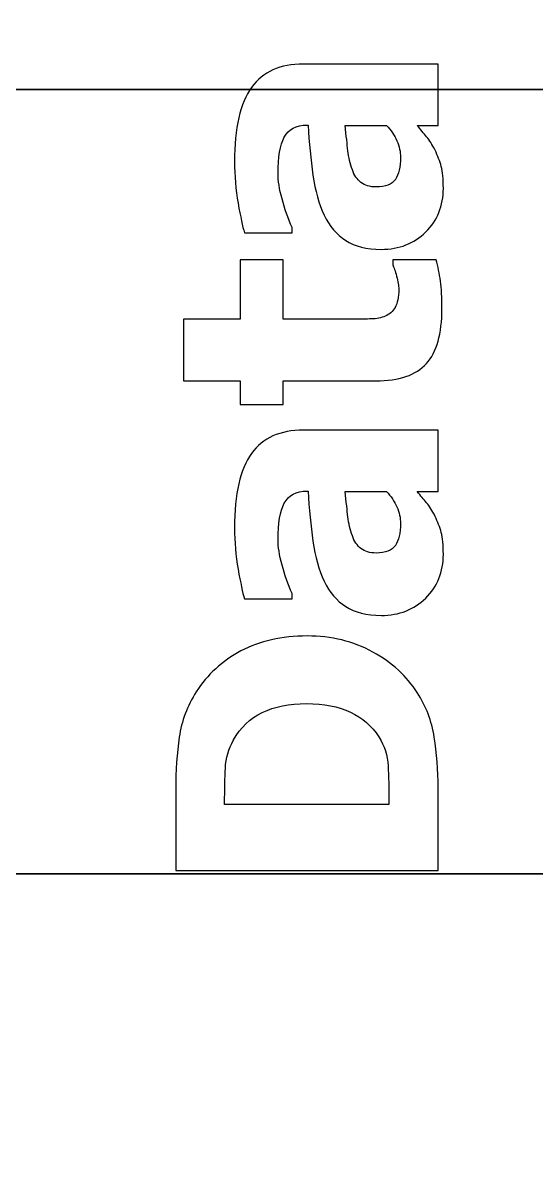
# Model space of a CAD drawing. Header units: centimetres. Extents: x -64.7 to 31.2, y -38.5 to 7.
# Drawn here: x -3.19 to -2.889, y 5.77 to 6.449 of the extents above; entities that cross this region are included whole.
import ezdxf

# ---------------------------------------------------------------- set-up
doc = ezdxf.new("R2010")
doc.units = ezdxf.units.CM
doc.header["$MEASUREMENT"] = 0
doc.layers.add('Layer 1', color=7, linetype='Continuous')

msp = doc.modelspace()

# ---------------------------------------------------------------- linework, layer by layer
at = {"layer": 'Layer 1', "color": 114, "lineweight": 35}
msp.add_open_spline([(-5.5, 6.95), (-5.5, 6.95), (2.5, 6.95), (2.5, 6.95), (2.5, 6.95), (2.5, 6.95), (2.5, 3.35), (2.5, 3.35), (2.5, 3.35), (2.5, 3.35), (-5.5, 3.35), (-5.5, 3.35), (-5.5, 3.35), (-5.5, 3.35), (-5.5, 6.95), (-5.5, 6.95)], degree=3, knots=[0, 0, 0, 0, 0.25, 0.25, 0.25, 0.25, 0.5, 0.5, 0.5, 0.5, 0.75, 0.75, 0.75, 0.75, 1, 1, 1, 1], dxfattribs=at)
at = {"layer": 'Layer 1', "color": 7}
for points, knots in [([(-2.95909, 6.38884), (-2.95701, 6.38637), (-2.95514, 6.38415), (-2.95348, 6.38218), (-2.95348, 6.38218), (-2.95186, 6.3802), (-2.9502, 6.37759), (-2.94854, 6.37427), (-2.94854, 6.37427), (-2.94696, 6.37103), (-2.94576, 6.36789), (-2.94491, 6.36482), (-2.94491, 6.36482), (-2.9441, 6.36175), (-2.94368, 6.35745), (-2.94368, 6.35194), (-2.94368, 6.35194), (-2.94368, 6.34168), (-2.94713, 6.33314), (-2.95401, 6.32637), (-2.95401, 6.32637), (-2.96089, 6.31956), (-2.96957, 6.31617), (-2.98005, 6.31617), (-2.98005, 6.31617), (-2.98866, 6.31617), (-2.99564, 6.3179), (-3.00093, 6.32136), (-3.00093, 6.32136), (-3.00622, 6.32478), (-3.01046, 6.32975), (-3.01353, 6.33621), (-3.01353, 6.33621), (-3.0167, 6.34277), (-3.01892, 6.3506), (-3.02016, 6.3597), (-3.02016, 6.3597), (-3.02139, 6.36881), (-3.02235, 6.37858), (-3.02305, 6.38906), (-3.02305, 6.38906), (-3.02305, 6.38906), (-3.02369, 6.38906), (-3.02369, 6.38906), (-3.02369, 6.38906), (-3.03007, 6.38906), (-3.03452, 6.38669), (-3.03695, 6.38196), (-3.03695, 6.38196), (-3.03939, 6.37724), (-3.04062, 6.37015), (-3.04062, 6.36073), (-3.04062, 6.36073), (-3.04062, 6.35646), (-3.03984, 6.35145), (-3.03829, 6.34573), (-3.03829, 6.34573), (-3.03674, 6.34002), (-3.03476, 6.33441), (-3.03237, 6.32898), (-3.03237, 6.32898), (-3.03237, 6.32898), (-3.03237, 6.32587), (-3.03237, 6.32587), (-3.03237, 6.32587), (-3.03237, 6.32587), (-3.06038, 6.32587), (-3.06038, 6.32587), (-3.06038, 6.32587), (-3.0614, 6.32947), (-3.06263, 6.33526), (-3.06405, 6.34323), (-3.06405, 6.34323), (-3.06546, 6.35124), (-3.06616, 6.35932), (-3.06616, 6.36743), (-3.06616, 6.36743), (-3.06616, 6.38743), (-3.06285, 6.402), (-3.05618, 6.41114), (-3.05618, 6.41114), (-3.04955, 6.42028), (-3.03939, 6.42483), (-3.02573, 6.42483), (-3.02573, 6.42483), (-3.02573, 6.42483), (-2.94678, 6.42483), (-2.94678, 6.42483), (-2.94678, 6.42483), (-2.94678, 6.42483), (-2.94678, 6.38884), (-2.94678, 6.38884), (-2.94678, 6.38884), (-2.94678, 6.38884), (-2.95909, 6.38884), (-2.95909, 6.38884)], [0, 0, 0, 0, 0.041667, 0.041667, 0.041667, 0.041667, 0.083333, 0.083333, 0.083333, 0.083333, 0.125, 0.125, 0.125, 0.125, 0.166667, 0.166667, 0.166667, 0.166667, 0.208333, 0.208333, 0.208333, 0.208333, 0.25, 0.25, 0.25, 0.25, 0.291667, 0.291667, 0.291667, 0.291667, 0.333333, 0.333333, 0.333333, 0.333333, 0.375, 0.375, 0.375, 0.375, 0.416667, 0.416667, 0.416667, 0.416667, 0.458333, 0.458333, 0.458333, 0.458333, 0.5, 0.5, 0.5, 0.5, 0.541667, 0.541667, 0.541667, 0.541667, 0.583333, 0.583333, 0.583333, 0.583333, 0.625, 0.625, 0.625, 0.625, 0.666667, 0.666667, 0.666667, 0.666667, 0.708333, 0.708333, 0.708333, 0.708333, 0.75, 0.75, 0.75, 0.75, 0.791667, 0.791667, 0.791667, 0.791667, 0.833333, 0.833333, 0.833333, 0.833333, 0.875, 0.875, 0.875, 0.875, 0.916667, 0.916667, 0.916667, 0.916667, 0.958333, 0.958333, 0.958333, 0.958333, 1, 1, 1, 1]), ([(-2.97705, 6.38884), (-2.97705, 6.38884), (-3.00125, 6.38884), (-3.00125, 6.38884), (-3.00125, 6.38884), (-3.00061, 6.38271), (-3.00009, 6.37773), (-2.99966, 6.37396), (-2.99966, 6.37396), (-2.9992, 6.37015), (-2.99832, 6.36644), (-2.99702, 6.36277), (-2.99702, 6.36277), (-2.99592, 6.3596), (-2.99423, 6.35716), (-2.99201, 6.3554), (-2.99201, 6.3554), (-2.98975, 6.35364), (-2.98679, 6.35275), (-2.98305, 6.35275), (-2.98305, 6.35275), (-2.97761, 6.35275), (-2.97387, 6.35424), (-2.97183, 6.35716), (-2.97183, 6.35716), (-2.96982, 6.36009), (-2.96879, 6.3644), (-2.96879, 6.37011), (-2.96879, 6.37011), (-2.96879, 6.37329), (-2.96953, 6.37653), (-2.97098, 6.37985), (-2.97098, 6.37985), (-2.97243, 6.38316), (-2.97444, 6.38616), (-2.97705, 6.38884)], [0, 0, 0, 0, 0.111111, 0.111111, 0.111111, 0.111111, 0.222222, 0.222222, 0.222222, 0.222222, 0.333333, 0.333333, 0.333333, 0.333333, 0.444444, 0.444444, 0.444444, 0.444444, 0.555556, 0.555556, 0.555556, 0.555556, 0.666667, 0.666667, 0.666667, 0.666667, 0.777778, 0.777778, 0.777778, 0.777778, 0.888889, 0.888889, 0.888889, 0.888889, 1, 1, 1, 1]), ([(-2.94452, 6.28135), (-2.94452, 6.2666), (-2.94756, 6.25588), (-2.95362, 6.24918), (-2.95362, 6.24918), (-2.95969, 6.24244), (-2.96961, 6.23909), (-2.98336, 6.23909), (-2.98336, 6.23909), (-2.98336, 6.23909), (-3.03762, 6.23909), (-3.03762, 6.23909), (-3.03762, 6.23909), (-3.03762, 6.23909), (-3.03762, 6.22522), (-3.03762, 6.22522), (-3.03762, 6.22522), (-3.03762, 6.22522), (-3.06285, 6.22522), (-3.06285, 6.22522), (-3.06285, 6.22522), (-3.06285, 6.22522), (-3.06285, 6.23909), (-3.06285, 6.23909), (-3.06285, 6.23909), (-3.06285, 6.23909), (-3.09601, 6.23909), (-3.09601, 6.23909), (-3.09601, 6.23909), (-3.09601, 6.23909), (-3.09601, 6.27525), (-3.09601, 6.27525), (-3.09601, 6.27525), (-3.09601, 6.27525), (-3.06285, 6.27525), (-3.06285, 6.27525), (-3.06285, 6.27525), (-3.06285, 6.27525), (-3.06285, 6.3101), (-3.06285, 6.3101), (-3.06285, 6.3101), (-3.06285, 6.3101), (-3.03762, 6.3101), (-3.03762, 6.3101), (-3.03762, 6.3101), (-3.03762, 6.3101), (-3.03762, 6.27525), (-3.03762, 6.27525), (-3.03762, 6.27525), (-3.03762, 6.27525), (-2.99652, 6.27525), (-2.99652, 6.27525), (-2.99652, 6.27525), (-2.99243, 6.27525), (-2.9889, 6.27528), (-2.98587, 6.27535), (-2.98587, 6.27535), (-2.98283, 6.27542), (-2.98012, 6.27599), (-2.97772, 6.27701), (-2.97772, 6.27701), (-2.97528, 6.27796), (-2.97338, 6.27969), (-2.97197, 6.28213), (-2.97197, 6.28213), (-2.97056, 6.28456), (-2.96985, 6.28812), (-2.96985, 6.29282), (-2.96985, 6.29282), (-2.96985, 6.29476), (-2.97028, 6.2973), (-2.97109, 6.30044), (-2.97109, 6.30044), (-2.97193, 6.30358), (-2.97267, 6.30576), (-2.97338, 6.307), (-2.97338, 6.307), (-2.97338, 6.307), (-2.97338, 6.3101), (-2.97338, 6.3101), (-2.97338, 6.3101), (-2.97338, 6.3101), (-2.94784, 6.3101), (-2.94784, 6.3101), (-2.94784, 6.3101), (-2.94682, 6.30619), (-2.946, 6.30199), (-2.9454, 6.29758), (-2.9454, 6.29758), (-2.9448, 6.29317), (-2.94452, 6.28777), (-2.94452, 6.28135)], [0, 0, 0, 0, 0.043478, 0.043478, 0.043478, 0.043478, 0.086957, 0.086957, 0.086957, 0.086957, 0.130435, 0.130435, 0.130435, 0.130435, 0.173913, 0.173913, 0.173913, 0.173913, 0.217391, 0.217391, 0.217391, 0.217391, 0.26087, 0.26087, 0.26087, 0.26087, 0.304348, 0.304348, 0.304348, 0.304348, 0.347826, 0.347826, 0.347826, 0.347826, 0.391304, 0.391304, 0.391304, 0.391304, 0.434783, 0.434783, 0.434783, 0.434783, 0.478261, 0.478261, 0.478261, 0.478261, 0.521739, 0.521739, 0.521739, 0.521739, 0.565217, 0.565217, 0.565217, 0.565217, 0.608696, 0.608696, 0.608696, 0.608696, 0.652174, 0.652174, 0.652174, 0.652174, 0.695652, 0.695652, 0.695652, 0.695652, 0.73913, 0.73913, 0.73913, 0.73913, 0.782609, 0.782609, 0.782609, 0.782609, 0.826087, 0.826087, 0.826087, 0.826087, 0.869565, 0.869565, 0.869565, 0.869565, 0.913043, 0.913043, 0.913043, 0.913043, 0.956522, 0.956522, 0.956522, 0.956522, 1, 1, 1, 1]), ([(-2.95909, 6.17417), (-2.95701, 6.1717), (-2.95514, 6.16948), (-2.95348, 6.16751), (-2.95348, 6.16751), (-2.95186, 6.16553), (-2.9502, 6.16292), (-2.94854, 6.1596), (-2.94854, 6.1596), (-2.94696, 6.15636), (-2.94576, 6.15322), (-2.94491, 6.15015), (-2.94491, 6.15015), (-2.9441, 6.14708), (-2.94368, 6.14278), (-2.94368, 6.13727), (-2.94368, 6.13727), (-2.94368, 6.12701), (-2.94713, 6.11847), (-2.95401, 6.1117), (-2.95401, 6.1117), (-2.96089, 6.10489), (-2.96957, 6.1015), (-2.98005, 6.1015), (-2.98005, 6.1015), (-2.98866, 6.1015), (-2.99564, 6.10323), (-3.00093, 6.10669), (-3.00093, 6.10669), (-3.00622, 6.11011), (-3.01046, 6.11508), (-3.01353, 6.12154), (-3.01353, 6.12154), (-3.0167, 6.1281), (-3.01892, 6.13593), (-3.02016, 6.14503), (-3.02016, 6.14503), (-3.02139, 6.15414), (-3.02235, 6.16391), (-3.02305, 6.17439), (-3.02305, 6.17439), (-3.02305, 6.17439), (-3.02369, 6.17439), (-3.02369, 6.17439), (-3.02369, 6.17439), (-3.03007, 6.17439), (-3.03452, 6.17202), (-3.03695, 6.16729), (-3.03695, 6.16729), (-3.03939, 6.16257), (-3.04062, 6.15548), (-3.04062, 6.14606), (-3.04062, 6.14606), (-3.04062, 6.14179), (-3.03984, 6.13678), (-3.03829, 6.13106), (-3.03829, 6.13106), (-3.03674, 6.12535), (-3.03476, 6.11974), (-3.03237, 6.11431), (-3.03237, 6.11431), (-3.03237, 6.11431), (-3.03237, 6.1112), (-3.03237, 6.1112), (-3.03237, 6.1112), (-3.03237, 6.1112), (-3.06038, 6.1112), (-3.06038, 6.1112), (-3.06038, 6.1112), (-3.0614, 6.1148), (-3.06263, 6.12059), (-3.06405, 6.12856), (-3.06405, 6.12856), (-3.06546, 6.13657), (-3.06616, 6.14465), (-3.06616, 6.15276), (-3.06616, 6.15276), (-3.06616, 6.17276), (-3.06285, 6.18733), (-3.05618, 6.19647), (-3.05618, 6.19647), (-3.04955, 6.20561), (-3.03939, 6.21016), (-3.02573, 6.21016), (-3.02573, 6.21016), (-3.02573, 6.21016), (-2.94678, 6.21016), (-2.94678, 6.21016), (-2.94678, 6.21016), (-2.94678, 6.21016), (-2.94678, 6.17417), (-2.94678, 6.17417), (-2.94678, 6.17417), (-2.94678, 6.17417), (-2.95909, 6.17417), (-2.95909, 6.17417)], [0, 0, 0, 0, 0.041667, 0.041667, 0.041667, 0.041667, 0.083333, 0.083333, 0.083333, 0.083333, 0.125, 0.125, 0.125, 0.125, 0.166667, 0.166667, 0.166667, 0.166667, 0.208333, 0.208333, 0.208333, 0.208333, 0.25, 0.25, 0.25, 0.25, 0.291667, 0.291667, 0.291667, 0.291667, 0.333333, 0.333333, 0.333333, 0.333333, 0.375, 0.375, 0.375, 0.375, 0.416667, 0.416667, 0.416667, 0.416667, 0.458333, 0.458333, 0.458333, 0.458333, 0.5, 0.5, 0.5, 0.5, 0.541667, 0.541667, 0.541667, 0.541667, 0.583333, 0.583333, 0.583333, 0.583333, 0.625, 0.625, 0.625, 0.625, 0.666667, 0.666667, 0.666667, 0.666667, 0.708333, 0.708333, 0.708333, 0.708333, 0.75, 0.75, 0.75, 0.75, 0.791667, 0.791667, 0.791667, 0.791667, 0.833333, 0.833333, 0.833333, 0.833333, 0.875, 0.875, 0.875, 0.875, 0.916667, 0.916667, 0.916667, 0.916667, 0.958333, 0.958333, 0.958333, 0.958333, 1, 1, 1, 1]), ([(-2.97705, 6.17417), (-2.97705, 6.17417), (-3.00125, 6.17417), (-3.00125, 6.17417), (-3.00125, 6.17417), (-3.00061, 6.16804), (-3.00009, 6.16306), (-2.99966, 6.15929), (-2.99966, 6.15929), (-2.9992, 6.15548), (-2.99832, 6.15177), (-2.99702, 6.1481), (-2.99702, 6.1481), (-2.99592, 6.14493), (-2.99423, 6.14249), (-2.99201, 6.14073), (-2.99201, 6.14073), (-2.98975, 6.13897), (-2.98679, 6.13808), (-2.98305, 6.13808), (-2.98305, 6.13808), (-2.97761, 6.13808), (-2.97387, 6.13957), (-2.97183, 6.14249), (-2.97183, 6.14249), (-2.96982, 6.14542), (-2.96879, 6.14973), (-2.96879, 6.15544), (-2.96879, 6.15544), (-2.96879, 6.15862), (-2.96953, 6.16186), (-2.97098, 6.16518), (-2.97098, 6.16518), (-2.97243, 6.16849), (-2.97444, 6.17149), (-2.97705, 6.17417)], [0, 0, 0, 0, 0.111111, 0.111111, 0.111111, 0.111111, 0.222222, 0.222222, 0.222222, 0.222222, 0.333333, 0.333333, 0.333333, 0.333333, 0.444444, 0.444444, 0.444444, 0.444444, 0.555556, 0.555556, 0.555556, 0.555556, 0.666667, 0.666667, 0.666667, 0.666667, 0.777778, 0.777778, 0.777778, 0.777778, 0.888889, 0.888889, 0.888889, 0.888889, 1, 1, 1, 1]), ([(-3.02358, 6.08944), (-3.00922, 6.08944), (-2.99642, 6.0863), (-2.98506, 6.08002), (-2.98506, 6.08002), (-2.97373, 6.07378), (-2.96505, 6.06584), (-2.95899, 6.05624), (-2.95899, 6.05624), (-2.9538, 6.04827), (-2.95048, 6.03956), (-2.949, 6.03017), (-2.949, 6.03017), (-2.94752, 6.02075), (-2.94678, 6.01073), (-2.94678, 6.00012), (-2.94678, 6.00012), (-2.94678, 6.00012), (-2.94678, 5.95196), (-2.94678, 5.95196), (-2.94678, 5.95196), (-2.94678, 5.95196), (-3.10066, 5.95196), (-3.10066, 5.95196), (-3.10066, 5.95196), (-3.10066, 5.95196), (-3.10066, 5.99973), (-3.10066, 5.99973), (-3.10066, 5.99973), (-3.10066, 6.01052), (-3.09996, 6.02068), (-3.09858, 6.0301), (-3.09858, 6.0301), (-3.09721, 6.03956), (-3.09389, 6.04841), (-3.08856, 6.05667), (-3.08856, 6.05667), (-3.08211, 6.06679), (-3.07336, 6.0748), (-3.06239, 6.08066), (-3.06239, 6.08066), (-3.05138, 6.08651), (-3.03843, 6.08944), (-3.02358, 6.08944)], [0, 0, 0, 0, 0.090909, 0.090909, 0.090909, 0.090909, 0.181818, 0.181818, 0.181818, 0.181818, 0.272727, 0.272727, 0.272727, 0.272727, 0.363636, 0.363636, 0.363636, 0.363636, 0.454545, 0.454545, 0.454545, 0.454545, 0.545455, 0.545455, 0.545455, 0.545455, 0.636364, 0.636364, 0.636364, 0.636364, 0.727273, 0.727273, 0.727273, 0.727273, 0.818182, 0.818182, 0.818182, 0.818182, 0.909091, 0.909091, 0.909091, 0.909091, 1, 1, 1, 1]), ([(-3.02386, 6.04975), (-3.03402, 6.04975), (-3.04267, 6.04802), (-3.04986, 6.04453), (-3.04986, 6.04453), (-3.0571, 6.04104), (-3.0627, 6.03571), (-3.06676, 6.02844), (-3.06676, 6.02844), (-3.06969, 6.02322), (-3.07124, 6.01772), (-3.07152, 6.01197), (-3.07152, 6.01197), (-3.07181, 6.00622), (-3.07195, 5.99934), (-3.07195, 5.99137), (-3.07195, 5.99137), (-3.07195, 5.99137), (-3.07195, 5.99063), (-3.07195, 5.99063), (-3.07195, 5.99063), (-3.07195, 5.99063), (-2.9756, 5.99063), (-2.9756, 5.99063), (-2.9756, 5.99063), (-2.9756, 5.99063), (-2.9756, 5.99137), (-2.9756, 5.99137), (-2.9756, 5.99137), (-2.9756, 6.00004), (-2.97574, 6.00735), (-2.97606, 6.01331), (-2.97606, 6.01331), (-2.97638, 6.01927), (-2.97821, 6.02495), (-2.9816, 6.03031), (-2.9816, 6.03031), (-2.98559, 6.03666), (-2.99112, 6.0415), (-2.99815, 6.04478), (-2.99815, 6.04478), (-3.00517, 6.04809), (-3.01374, 6.04975), (-3.02386, 6.04975)], [0, 0, 0, 0, 0.090909, 0.090909, 0.090909, 0.090909, 0.181818, 0.181818, 0.181818, 0.181818, 0.272727, 0.272727, 0.272727, 0.272727, 0.363636, 0.363636, 0.363636, 0.363636, 0.454545, 0.454545, 0.454545, 0.454545, 0.545455, 0.545455, 0.545455, 0.545455, 0.636364, 0.636364, 0.636364, 0.636364, 0.727273, 0.727273, 0.727273, 0.727273, 0.818182, 0.818182, 0.818182, 0.818182, 0.909091, 0.909091, 0.909091, 0.909091, 1, 1, 1, 1])]:
    msp.add_open_spline(points, degree=3, knots=knots, dxfattribs=at)
at = {"layer": 'Layer 1', "color": 250, "lineweight": 18}
for points, knots in [([(-2.95909, 6.38884), (-2.95701, 6.38637), (-2.95514, 6.38415), (-2.95348, 6.38218), (-2.95348, 6.38218), (-2.95186, 6.3802), (-2.9502, 6.37759), (-2.94854, 6.37427), (-2.94854, 6.37427), (-2.94696, 6.37103), (-2.94576, 6.36789), (-2.94491, 6.36482), (-2.94491, 6.36482), (-2.9441, 6.36175), (-2.94368, 6.35745), (-2.94368, 6.35194), (-2.94368, 6.35194), (-2.94368, 6.34168), (-2.94713, 6.33314), (-2.95401, 6.32637), (-2.95401, 6.32637), (-2.96089, 6.31956), (-2.96957, 6.31617), (-2.98005, 6.31617), (-2.98005, 6.31617), (-2.98866, 6.31617), (-2.99564, 6.3179), (-3.00093, 6.32136), (-3.00093, 6.32136), (-3.00622, 6.32478), (-3.01046, 6.32975), (-3.01353, 6.33621), (-3.01353, 6.33621), (-3.0167, 6.34277), (-3.01892, 6.3506), (-3.02016, 6.3597), (-3.02016, 6.3597), (-3.02139, 6.36881), (-3.02235, 6.37858), (-3.02305, 6.38906), (-3.02305, 6.38906), (-3.02305, 6.38906), (-3.02369, 6.38906), (-3.02369, 6.38906), (-3.02369, 6.38906), (-3.03007, 6.38906), (-3.03452, 6.38669), (-3.03695, 6.38196), (-3.03695, 6.38196), (-3.03939, 6.37724), (-3.04062, 6.37015), (-3.04062, 6.36073), (-3.04062, 6.36073), (-3.04062, 6.35646), (-3.03984, 6.35145), (-3.03829, 6.34573), (-3.03829, 6.34573), (-3.03674, 6.34002), (-3.03476, 6.33441), (-3.03237, 6.32898), (-3.03237, 6.32898), (-3.03237, 6.32898), (-3.03237, 6.32587), (-3.03237, 6.32587), (-3.03237, 6.32587), (-3.03237, 6.32587), (-3.06038, 6.32587), (-3.06038, 6.32587), (-3.06038, 6.32587), (-3.0614, 6.32947), (-3.06263, 6.33526), (-3.06405, 6.34323), (-3.06405, 6.34323), (-3.06546, 6.35124), (-3.06616, 6.35932), (-3.06616, 6.36743), (-3.06616, 6.36743), (-3.06616, 6.38743), (-3.06285, 6.402), (-3.05618, 6.41114), (-3.05618, 6.41114), (-3.04955, 6.42028), (-3.03939, 6.42483), (-3.02573, 6.42483), (-3.02573, 6.42483), (-3.02573, 6.42483), (-2.94678, 6.42483), (-2.94678, 6.42483), (-2.94678, 6.42483), (-2.94678, 6.42483), (-2.94678, 6.38884), (-2.94678, 6.38884), (-2.94678, 6.38884), (-2.94678, 6.38884), (-2.95909, 6.38884), (-2.95909, 6.38884)], [0, 0, 0, 0, 0.041667, 0.041667, 0.041667, 0.041667, 0.083333, 0.083333, 0.083333, 0.083333, 0.125, 0.125, 0.125, 0.125, 0.166667, 0.166667, 0.166667, 0.166667, 0.208333, 0.208333, 0.208333, 0.208333, 0.25, 0.25, 0.25, 0.25, 0.291667, 0.291667, 0.291667, 0.291667, 0.333333, 0.333333, 0.333333, 0.333333, 0.375, 0.375, 0.375, 0.375, 0.416667, 0.416667, 0.416667, 0.416667, 0.458333, 0.458333, 0.458333, 0.458333, 0.5, 0.5, 0.5, 0.5, 0.541667, 0.541667, 0.541667, 0.541667, 0.583333, 0.583333, 0.583333, 0.583333, 0.625, 0.625, 0.625, 0.625, 0.666667, 0.666667, 0.666667, 0.666667, 0.708333, 0.708333, 0.708333, 0.708333, 0.75, 0.75, 0.75, 0.75, 0.791667, 0.791667, 0.791667, 0.791667, 0.833333, 0.833333, 0.833333, 0.833333, 0.875, 0.875, 0.875, 0.875, 0.916667, 0.916667, 0.916667, 0.916667, 0.958333, 0.958333, 0.958333, 0.958333, 1, 1, 1, 1]), ([(-2.97705, 6.38884), (-2.97705, 6.38884), (-3.00125, 6.38884), (-3.00125, 6.38884), (-3.00125, 6.38884), (-3.00061, 6.38271), (-3.00009, 6.37773), (-2.99966, 6.37396), (-2.99966, 6.37396), (-2.9992, 6.37015), (-2.99832, 6.36644), (-2.99702, 6.36277), (-2.99702, 6.36277), (-2.99592, 6.3596), (-2.99423, 6.35716), (-2.99201, 6.3554), (-2.99201, 6.3554), (-2.98975, 6.35364), (-2.98679, 6.35275), (-2.98305, 6.35275), (-2.98305, 6.35275), (-2.97761, 6.35275), (-2.97387, 6.35424), (-2.97183, 6.35716), (-2.97183, 6.35716), (-2.96982, 6.36009), (-2.96879, 6.3644), (-2.96879, 6.37011), (-2.96879, 6.37011), (-2.96879, 6.37329), (-2.96953, 6.37653), (-2.97098, 6.37985), (-2.97098, 6.37985), (-2.97243, 6.38316), (-2.97444, 6.38616), (-2.97705, 6.38884)], [0, 0, 0, 0, 0.111111, 0.111111, 0.111111, 0.111111, 0.222222, 0.222222, 0.222222, 0.222222, 0.333333, 0.333333, 0.333333, 0.333333, 0.444444, 0.444444, 0.444444, 0.444444, 0.555556, 0.555556, 0.555556, 0.555556, 0.666667, 0.666667, 0.666667, 0.666667, 0.777778, 0.777778, 0.777778, 0.777778, 0.888889, 0.888889, 0.888889, 0.888889, 1, 1, 1, 1]), ([(-2.94452, 6.28135), (-2.94452, 6.2666), (-2.94756, 6.25588), (-2.95362, 6.24918), (-2.95362, 6.24918), (-2.95969, 6.24244), (-2.96961, 6.23909), (-2.98336, 6.23909), (-2.98336, 6.23909), (-2.98336, 6.23909), (-3.03762, 6.23909), (-3.03762, 6.23909), (-3.03762, 6.23909), (-3.03762, 6.23909), (-3.03762, 6.22522), (-3.03762, 6.22522), (-3.03762, 6.22522), (-3.03762, 6.22522), (-3.06285, 6.22522), (-3.06285, 6.22522), (-3.06285, 6.22522), (-3.06285, 6.22522), (-3.06285, 6.23909), (-3.06285, 6.23909), (-3.06285, 6.23909), (-3.06285, 6.23909), (-3.09601, 6.23909), (-3.09601, 6.23909), (-3.09601, 6.23909), (-3.09601, 6.23909), (-3.09601, 6.27525), (-3.09601, 6.27525), (-3.09601, 6.27525), (-3.09601, 6.27525), (-3.06285, 6.27525), (-3.06285, 6.27525), (-3.06285, 6.27525), (-3.06285, 6.27525), (-3.06285, 6.3101), (-3.06285, 6.3101), (-3.06285, 6.3101), (-3.06285, 6.3101), (-3.03762, 6.3101), (-3.03762, 6.3101), (-3.03762, 6.3101), (-3.03762, 6.3101), (-3.03762, 6.27525), (-3.03762, 6.27525), (-3.03762, 6.27525), (-3.03762, 6.27525), (-2.99652, 6.27525), (-2.99652, 6.27525), (-2.99652, 6.27525), (-2.99243, 6.27525), (-2.9889, 6.27528), (-2.98587, 6.27535), (-2.98587, 6.27535), (-2.98283, 6.27542), (-2.98012, 6.27599), (-2.97772, 6.27701), (-2.97772, 6.27701), (-2.97528, 6.27796), (-2.97338, 6.27969), (-2.97197, 6.28213), (-2.97197, 6.28213), (-2.97056, 6.28456), (-2.96985, 6.28812), (-2.96985, 6.29282), (-2.96985, 6.29282), (-2.96985, 6.29476), (-2.97028, 6.2973), (-2.97109, 6.30044), (-2.97109, 6.30044), (-2.97193, 6.30358), (-2.97267, 6.30576), (-2.97338, 6.307), (-2.97338, 6.307), (-2.97338, 6.307), (-2.97338, 6.3101), (-2.97338, 6.3101), (-2.97338, 6.3101), (-2.97338, 6.3101), (-2.94784, 6.3101), (-2.94784, 6.3101), (-2.94784, 6.3101), (-2.94682, 6.30619), (-2.946, 6.30199), (-2.9454, 6.29758), (-2.9454, 6.29758), (-2.9448, 6.29317), (-2.94452, 6.28777), (-2.94452, 6.28135)], [0, 0, 0, 0, 0.043478, 0.043478, 0.043478, 0.043478, 0.086957, 0.086957, 0.086957, 0.086957, 0.130435, 0.130435, 0.130435, 0.130435, 0.173913, 0.173913, 0.173913, 0.173913, 0.217391, 0.217391, 0.217391, 0.217391, 0.26087, 0.26087, 0.26087, 0.26087, 0.304348, 0.304348, 0.304348, 0.304348, 0.347826, 0.347826, 0.347826, 0.347826, 0.391304, 0.391304, 0.391304, 0.391304, 0.434783, 0.434783, 0.434783, 0.434783, 0.478261, 0.478261, 0.478261, 0.478261, 0.521739, 0.521739, 0.521739, 0.521739, 0.565217, 0.565217, 0.565217, 0.565217, 0.608696, 0.608696, 0.608696, 0.608696, 0.652174, 0.652174, 0.652174, 0.652174, 0.695652, 0.695652, 0.695652, 0.695652, 0.73913, 0.73913, 0.73913, 0.73913, 0.782609, 0.782609, 0.782609, 0.782609, 0.826087, 0.826087, 0.826087, 0.826087, 0.869565, 0.869565, 0.869565, 0.869565, 0.913043, 0.913043, 0.913043, 0.913043, 0.956522, 0.956522, 0.956522, 0.956522, 1, 1, 1, 1]), ([(-2.95909, 6.17417), (-2.95701, 6.1717), (-2.95514, 6.16948), (-2.95348, 6.16751), (-2.95348, 6.16751), (-2.95186, 6.16553), (-2.9502, 6.16292), (-2.94854, 6.1596), (-2.94854, 6.1596), (-2.94696, 6.15636), (-2.94576, 6.15322), (-2.94491, 6.15015), (-2.94491, 6.15015), (-2.9441, 6.14708), (-2.94368, 6.14278), (-2.94368, 6.13727), (-2.94368, 6.13727), (-2.94368, 6.12701), (-2.94713, 6.11847), (-2.95401, 6.1117), (-2.95401, 6.1117), (-2.96089, 6.10489), (-2.96957, 6.1015), (-2.98005, 6.1015), (-2.98005, 6.1015), (-2.98866, 6.1015), (-2.99564, 6.10323), (-3.00093, 6.10669), (-3.00093, 6.10669), (-3.00622, 6.11011), (-3.01046, 6.11508), (-3.01353, 6.12154), (-3.01353, 6.12154), (-3.0167, 6.1281), (-3.01892, 6.13593), (-3.02016, 6.14503), (-3.02016, 6.14503), (-3.02139, 6.15414), (-3.02235, 6.16391), (-3.02305, 6.17439), (-3.02305, 6.17439), (-3.02305, 6.17439), (-3.02369, 6.17439), (-3.02369, 6.17439), (-3.02369, 6.17439), (-3.03007, 6.17439), (-3.03452, 6.17202), (-3.03695, 6.16729), (-3.03695, 6.16729), (-3.03939, 6.16257), (-3.04062, 6.15548), (-3.04062, 6.14606), (-3.04062, 6.14606), (-3.04062, 6.14179), (-3.03984, 6.13678), (-3.03829, 6.13106), (-3.03829, 6.13106), (-3.03674, 6.12535), (-3.03476, 6.11974), (-3.03237, 6.11431), (-3.03237, 6.11431), (-3.03237, 6.11431), (-3.03237, 6.1112), (-3.03237, 6.1112), (-3.03237, 6.1112), (-3.03237, 6.1112), (-3.06038, 6.1112), (-3.06038, 6.1112), (-3.06038, 6.1112), (-3.0614, 6.1148), (-3.06263, 6.12059), (-3.06405, 6.12856), (-3.06405, 6.12856), (-3.06546, 6.13657), (-3.06616, 6.14465), (-3.06616, 6.15276), (-3.06616, 6.15276), (-3.06616, 6.17276), (-3.06285, 6.18733), (-3.05618, 6.19647), (-3.05618, 6.19647), (-3.04955, 6.20561), (-3.03939, 6.21016), (-3.02573, 6.21016), (-3.02573, 6.21016), (-3.02573, 6.21016), (-2.94678, 6.21016), (-2.94678, 6.21016), (-2.94678, 6.21016), (-2.94678, 6.21016), (-2.94678, 6.17417), (-2.94678, 6.17417), (-2.94678, 6.17417), (-2.94678, 6.17417), (-2.95909, 6.17417), (-2.95909, 6.17417)], [0, 0, 0, 0, 0.041667, 0.041667, 0.041667, 0.041667, 0.083333, 0.083333, 0.083333, 0.083333, 0.125, 0.125, 0.125, 0.125, 0.166667, 0.166667, 0.166667, 0.166667, 0.208333, 0.208333, 0.208333, 0.208333, 0.25, 0.25, 0.25, 0.25, 0.291667, 0.291667, 0.291667, 0.291667, 0.333333, 0.333333, 0.333333, 0.333333, 0.375, 0.375, 0.375, 0.375, 0.416667, 0.416667, 0.416667, 0.416667, 0.458333, 0.458333, 0.458333, 0.458333, 0.5, 0.5, 0.5, 0.5, 0.541667, 0.541667, 0.541667, 0.541667, 0.583333, 0.583333, 0.583333, 0.583333, 0.625, 0.625, 0.625, 0.625, 0.666667, 0.666667, 0.666667, 0.666667, 0.708333, 0.708333, 0.708333, 0.708333, 0.75, 0.75, 0.75, 0.75, 0.791667, 0.791667, 0.791667, 0.791667, 0.833333, 0.833333, 0.833333, 0.833333, 0.875, 0.875, 0.875, 0.875, 0.916667, 0.916667, 0.916667, 0.916667, 0.958333, 0.958333, 0.958333, 0.958333, 1, 1, 1, 1]), ([(-2.97705, 6.17417), (-2.97705, 6.17417), (-3.00125, 6.17417), (-3.00125, 6.17417), (-3.00125, 6.17417), (-3.00061, 6.16804), (-3.00009, 6.16306), (-2.99966, 6.15929), (-2.99966, 6.15929), (-2.9992, 6.15548), (-2.99832, 6.15177), (-2.99702, 6.1481), (-2.99702, 6.1481), (-2.99592, 6.14493), (-2.99423, 6.14249), (-2.99201, 6.14073), (-2.99201, 6.14073), (-2.98975, 6.13897), (-2.98679, 6.13808), (-2.98305, 6.13808), (-2.98305, 6.13808), (-2.97761, 6.13808), (-2.97387, 6.13957), (-2.97183, 6.14249), (-2.97183, 6.14249), (-2.96982, 6.14542), (-2.96879, 6.14973), (-2.96879, 6.15544), (-2.96879, 6.15544), (-2.96879, 6.15862), (-2.96953, 6.16186), (-2.97098, 6.16518), (-2.97098, 6.16518), (-2.97243, 6.16849), (-2.97444, 6.17149), (-2.97705, 6.17417)], [0, 0, 0, 0, 0.111111, 0.111111, 0.111111, 0.111111, 0.222222, 0.222222, 0.222222, 0.222222, 0.333333, 0.333333, 0.333333, 0.333333, 0.444444, 0.444444, 0.444444, 0.444444, 0.555556, 0.555556, 0.555556, 0.555556, 0.666667, 0.666667, 0.666667, 0.666667, 0.777778, 0.777778, 0.777778, 0.777778, 0.888889, 0.888889, 0.888889, 0.888889, 1, 1, 1, 1]), ([(-3.02358, 6.08944), (-3.00922, 6.08944), (-2.99642, 6.0863), (-2.98506, 6.08002), (-2.98506, 6.08002), (-2.97373, 6.07378), (-2.96505, 6.06584), (-2.95899, 6.05624), (-2.95899, 6.05624), (-2.9538, 6.04827), (-2.95048, 6.03956), (-2.949, 6.03017), (-2.949, 6.03017), (-2.94752, 6.02075), (-2.94678, 6.01073), (-2.94678, 6.00012), (-2.94678, 6.00012), (-2.94678, 6.00012), (-2.94678, 5.95196), (-2.94678, 5.95196), (-2.94678, 5.95196), (-2.94678, 5.95196), (-3.10066, 5.95196), (-3.10066, 5.95196), (-3.10066, 5.95196), (-3.10066, 5.95196), (-3.10066, 5.99973), (-3.10066, 5.99973), (-3.10066, 5.99973), (-3.10066, 6.01052), (-3.09996, 6.02068), (-3.09858, 6.0301), (-3.09858, 6.0301), (-3.09721, 6.03956), (-3.09389, 6.04841), (-3.08856, 6.05667), (-3.08856, 6.05667), (-3.08211, 6.06679), (-3.07336, 6.0748), (-3.06239, 6.08066), (-3.06239, 6.08066), (-3.05138, 6.08651), (-3.03843, 6.08944), (-3.02358, 6.08944)], [0, 0, 0, 0, 0.090909, 0.090909, 0.090909, 0.090909, 0.181818, 0.181818, 0.181818, 0.181818, 0.272727, 0.272727, 0.272727, 0.272727, 0.363636, 0.363636, 0.363636, 0.363636, 0.454545, 0.454545, 0.454545, 0.454545, 0.545455, 0.545455, 0.545455, 0.545455, 0.636364, 0.636364, 0.636364, 0.636364, 0.727273, 0.727273, 0.727273, 0.727273, 0.818182, 0.818182, 0.818182, 0.818182, 0.909091, 0.909091, 0.909091, 0.909091, 1, 1, 1, 1]), ([(-3.02386, 6.04975), (-3.03402, 6.04975), (-3.04267, 6.04802), (-3.04986, 6.04453), (-3.04986, 6.04453), (-3.0571, 6.04104), (-3.0627, 6.03571), (-3.06676, 6.02844), (-3.06676, 6.02844), (-3.06969, 6.02322), (-3.07124, 6.01772), (-3.07152, 6.01197), (-3.07152, 6.01197), (-3.07181, 6.00622), (-3.07195, 5.99934), (-3.07195, 5.99137), (-3.07195, 5.99137), (-3.07195, 5.99137), (-3.07195, 5.99063), (-3.07195, 5.99063), (-3.07195, 5.99063), (-3.07195, 5.99063), (-2.9756, 5.99063), (-2.9756, 5.99063), (-2.9756, 5.99063), (-2.9756, 5.99063), (-2.9756, 5.99137), (-2.9756, 5.99137), (-2.9756, 5.99137), (-2.9756, 6.00004), (-2.97574, 6.00735), (-2.97606, 6.01331), (-2.97606, 6.01331), (-2.97638, 6.01927), (-2.97821, 6.02495), (-2.9816, 6.03031), (-2.9816, 6.03031), (-2.98559, 6.03666), (-2.99112, 6.0415), (-2.99815, 6.04478), (-2.99815, 6.04478), (-3.00517, 6.04809), (-3.01374, 6.04975), (-3.02386, 6.04975)], [0, 0, 0, 0, 0.090909, 0.090909, 0.090909, 0.090909, 0.181818, 0.181818, 0.181818, 0.181818, 0.272727, 0.272727, 0.272727, 0.272727, 0.363636, 0.363636, 0.363636, 0.363636, 0.454545, 0.454545, 0.454545, 0.454545, 0.545455, 0.545455, 0.545455, 0.545455, 0.636364, 0.636364, 0.636364, 0.636364, 0.727273, 0.727273, 0.727273, 0.727273, 0.818182, 0.818182, 0.818182, 0.818182, 0.909091, 0.909091, 0.909091, 0.909091, 1, 1, 1, 1])]:
    msp.add_open_spline(points, degree=3, knots=knots, dxfattribs=at)
at = {"layer": 'Layer 1', "color": 250, "lineweight": 35}
msp.add_open_spline([(-4.8, 6.41), (-4.8, 6.41), (1.8, 6.41), (1.8, 6.41), (1.8, 6.41), (1.8, 6.41), (1.8, 3.89), (1.8, 3.89), (1.8, 3.89), (1.8, 3.89), (-4.8, 3.89), (-4.8, 3.89), (-4.8, 3.89), (-4.8, 3.89), (-4.8, 6.41), (-4.8, 6.41)], degree=3, knots=[0, 0, 0, 0, 0.25, 0.25, 0.25, 0.25, 0.5, 0.5, 0.5, 0.5, 0.75, 0.75, 0.75, 0.75, 1, 1, 1, 1], dxfattribs=at)
at = {"layer": 'Layer 1', "color": 52, "lineweight": 35}
msp.add_open_spline([(-4.3105, 5.95), (-4.3105, 5.95), (1.3105, 5.95), (1.3105, 5.95), (1.3105, 5.95), (1.3105, 5.95), (1.3105, 4.35), (1.3105, 4.35), (1.3105, 4.35), (1.3105, 4.35), (-4.3105, 4.35), (-4.3105, 4.35), (-4.3105, 4.35), (-4.3105, 4.35), (-4.3105, 5.95), (-4.3105, 5.95)], degree=3, knots=[0, 0, 0, 0, 0.25, 0.25, 0.25, 0.25, 0.5, 0.5, 0.5, 0.5, 0.75, 0.75, 0.75, 0.75, 1, 1, 1, 1], dxfattribs=at)

doc.saveas('drawing.dxf')
